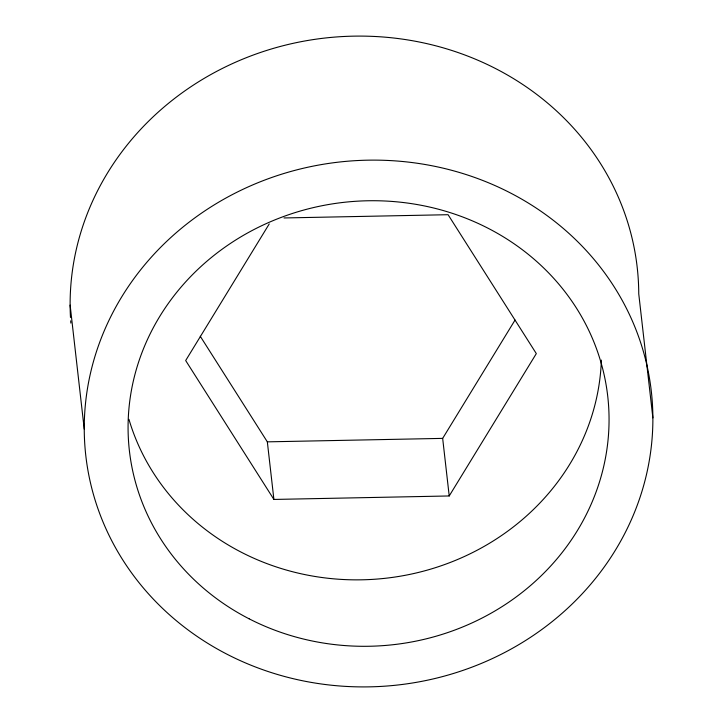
<?xml version="1.0" encoding="UTF-8"?>
<svg xmlns="http://www.w3.org/2000/svg" width="723" height="723" viewBox="0 0 723 723"><rect width="100%" height="100%" fill="white"/><g stroke="black" fill="none" stroke-linecap="round" stroke-linejoin="round"><path stroke-width="1.08" d="M269.236 223.949L185.675 360.542L273.9 499.439L449.218 495.96L536.321 353.601L448.088 214.704L284.003 217.957M449.218 495.96L442.666 438.382L515.047 320.063M200.262 336.258L267.338 441.852L442.666 438.382M652.878 417.885A284.582 263.109 -6.5 0 0 225.495 198.274A284.582 263.109 -6.5 0 0 227.32 654.387A284.582 263.109 -6.5 0 0 652.878 417.885L638.752 293.854A284.582 263.109 -6.5 0 0 346.706 36.358A284.582 263.109 -6.5 0 0 70.483 317.469M267.338 441.852L273.9 499.439M70.122 305.115L84.248 429.146M70.854 323.1A284.582 263.109 -6.5 0 1 70.691 320.849M601.364 360.099A240.714 222.548 -6.5 0 1 389.101 577.84A240.714 222.548 -6.5 0 1 128.938 419.322M249.101 618.798A240.714 222.548 -6.5 0 0 609.055 418.753A240.714 222.548 -6.5 0 0 247.546 232.996A240.714 222.548 -6.5 0 0 249.101 618.798"/></g></svg>
